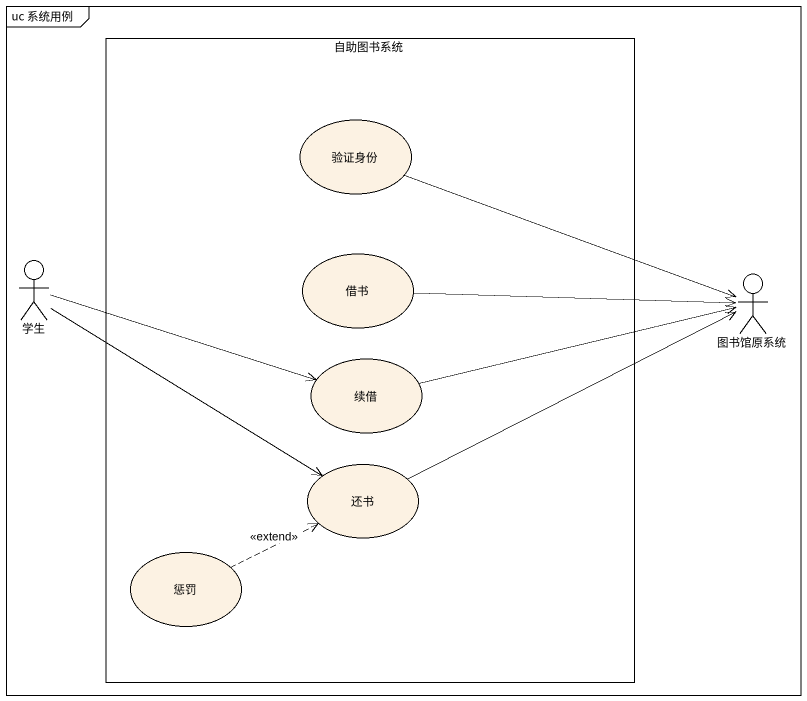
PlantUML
@startuml
mainframe uc 系统用例
rectangle 自助图书系统 {
  usecase 验证身份
  usecase 借书
  usecase 续借
  usecase 还书
  usecase 惩罚
}
actor 学生
actor 图书馆原系统
验证身份 -right-> 图书馆原系统
学生 -right-> 续借
学生 -right-> 还书
借书 -right-> 图书馆原系统
续借 -right-> 图书馆原系统
还书 -right-> 图书馆原系统
惩罚 .right.> 还书 : <<extend>>
@enduml
